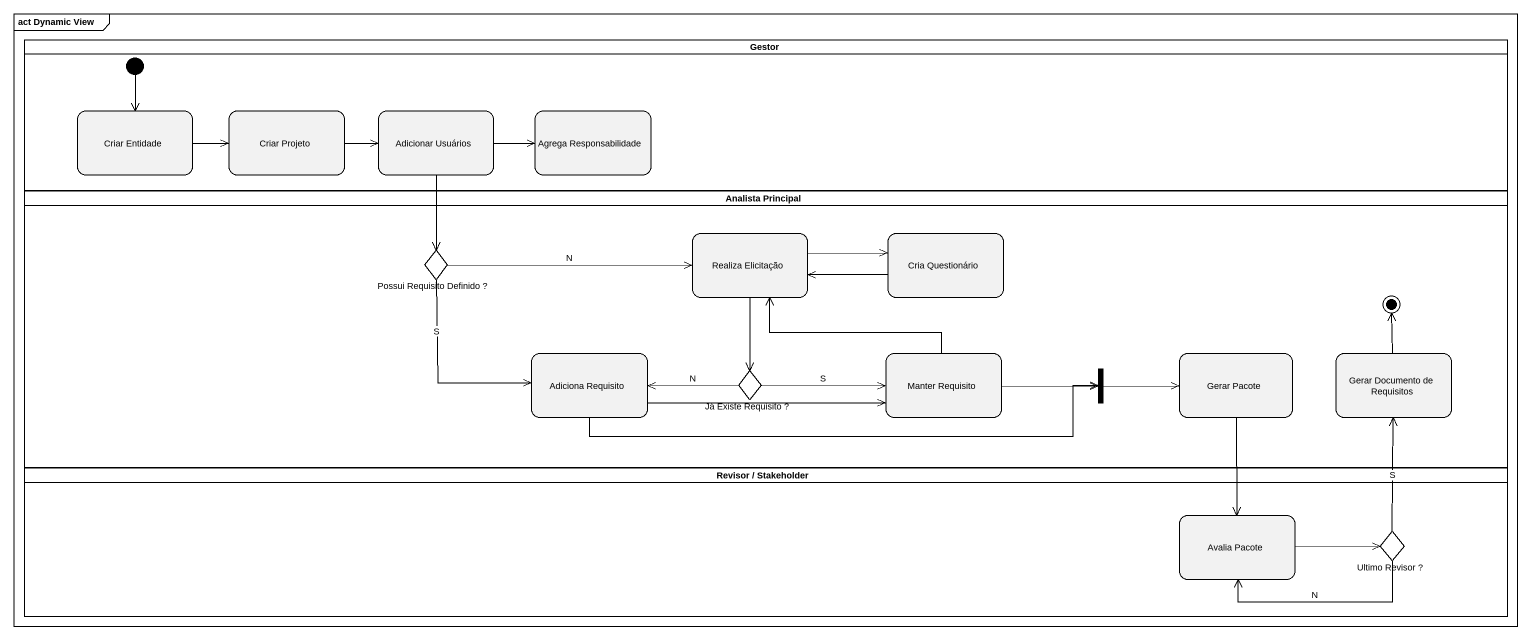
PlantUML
@startuml
mainframe act Dynamic View
hide empty description
state Gestor <<partition>> {
  state "Criar Entidade" as Criar_Entidade
  state "Criar Projeto" as Criar_Projeto
  state "Adicionar Usuários" as Adicionar_Usuários
  state "Agrega Responsabilidade" as Agrega_Responsabilidade
  [*] --> Criar_Entidade
}
state "Analista Principal" as Analista_Principal <<partition>> {
  state "Possui Requisito Definido ?" as Possui_Requisito_Definido <<choice>>
  state "Realiza Elicitação" as Realiza_Elicitação
  state "Cria Questionário" as Cria_Questionário
  state "Adiciona Requisito" as Adiciona_Requisito
  state "Já Existe Requisito ?" as Já_Existe_Requisito <<choice>>
  state "Manter Requisito" as Manter_Requisito
  state fork1 <<join>>
  state "Gerar Pacote" as Gerar_Pacote
  state "Gerar Documento de Requisitos" as Gerar_Documento_de
  Gerar_Documento_de -up-> [*]
}
state "Revisor / Stakeholder" as Revisor_Stakeholder <<partition>> {
  state "Avalia Pacote" as Avalia_Pacote
  state "Ultimo Revisor ?" as Ultimo_Revisor <<choice>>
}
Criar_Entidade -right-> Criar_Projeto
Criar_Projeto -right-> Adicionar_Usuários
Adicionar_Usuários -right-> Agrega_Responsabilidade
Adicionar_Usuários --> Possui_Requisito_Definido
Possui_Requisito_Definido -right-> Realiza_Elicitação : N
Possui_Requisito_Definido --> Adiciona_Requisito : S
Realiza_Elicitação -right-> Cria_Questionário
Realiza_Elicitação --> Já_Existe_Requisito
Cria_Questionário -left-> Realiza_Elicitação
Adiciona_Requisito -right-> Manter_Requisito
Adiciona_Requisito -right-> fork1
Já_Existe_Requisito -left-> Adiciona_Requisito : N
Já_Existe_Requisito -right-> Manter_Requisito : S
Manter_Requisito -up-> Realiza_Elicitação
Manter_Requisito -right-> fork1
fork1 -right-> Gerar_Pacote
Gerar_Pacote --> Avalia_Pacote
Avalia_Pacote -right-> Ultimo_Revisor
Ultimo_Revisor -up-> Gerar_Documento_de : S
Ultimo_Revisor -left-> Avalia_Pacote : N
@enduml
